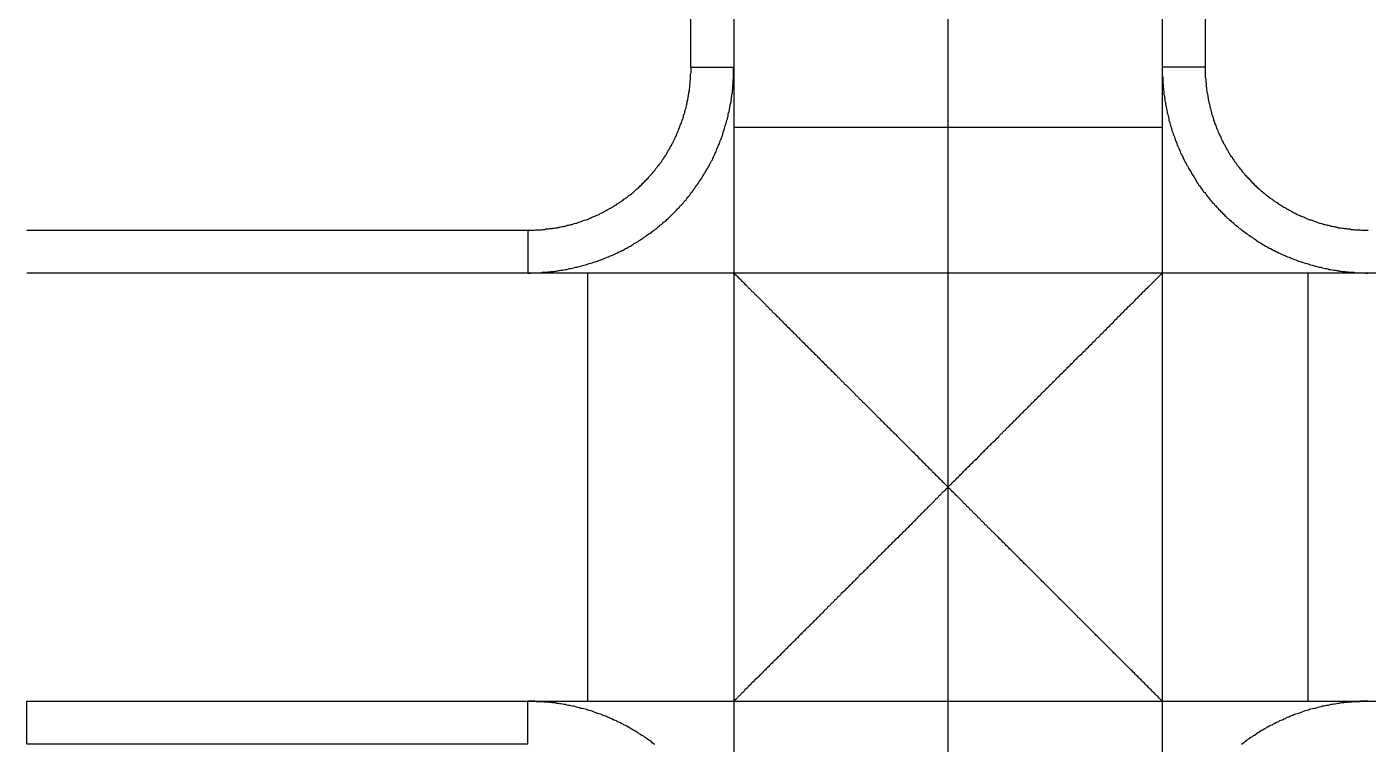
# Model space of a CAD drawing. Header units: millimetres. Extents: x 0 to 3800, y -67 to 2530.
# Drawn here: x 2332.317 to 2335.53, y 949.16 to 950.879 of the extents above; entities that cross this region are included whole.
import ezdxf
from ezdxf.lldxf.tags import DXFTag

# ---------------------------------------------------------------- set-up
doc = ezdxf.new("R2010")
doc.units = ezdxf.units.MM
doc.layers.add('내부선 및 부속', color=4, linetype='Continuous')
doc.layers.add('중심선', color=1, linetype='DASHED')
tags = doc.linetypes.add('DASHDOT', pattern=[70, 31, -13, 13, -13]).pattern_tags.tags
tags[10:11] = [DXFTag(74, 4), DXFTag(75, 0), DXFTag(340, '0'), DXFTag(46, 0.0), DXFTag(50, 0.0), DXFTag(44, 0.0), DXFTag(45, 0.0)]
tags[8:9] = [DXFTag(74, 4), DXFTag(75, 0), DXFTag(340, '0'), DXFTag(46, 0.0), DXFTag(50, 0.0), DXFTag(44, 0.0), DXFTag(45, 0.0)]
tags[6:7] = [DXFTag(74, 4), DXFTag(75, 0), DXFTag(340, '0'), DXFTag(46, 0.0), DXFTag(50, 0.0), DXFTag(44, 0.0), DXFTag(45, 0.0)]
tags[4:5] = [DXFTag(74, 4), DXFTag(75, 0), DXFTag(340, '0'), DXFTag(46, 0.0), DXFTag(50, 0.0), DXFTag(44, 0.0), DXFTag(45, 0.0)]
tags = doc.linetypes.add('DASHED', pattern=[25.72, 12.86, -12.86]).pattern_tags.tags
tags[6:7] = [DXFTag(74, 4), DXFTag(75, 0), DXFTag(340, '0'), DXFTag(46, 0.0), DXFTag(50, 0.0), DXFTag(44, 0.0), DXFTag(45, 0.0)]
tags[4:5] = [DXFTag(74, 4), DXFTag(75, 0), DXFTag(340, '0'), DXFTag(46, 0.0), DXFTag(50, 0.0), DXFTag(44, 0.0), DXFTag(45, 0.0)]

msp = doc.modelspace()

# ---------------------------------------------------------------- linework, layer by layer
at = {"layer": '내부선 및 부속', "linetype": 'Continuous'}
for p, q in [((2333.9077, 950.7826), (2333.9077, 951.9829)), ((2334.0103, 951.9829), (2334.0103, 947.5688)), ((2335.0369, 951.9829), (2335.0369, 947.5688)), ((2335.1395, 951.9829), (2335.1395, 950.7826)), ((2333.9077, 950.7826), (2334.0103, 950.7826)), ((2335.1395, 950.7826), (2335.0369, 950.7826)), ((2334.0103, 950.639), (2335.0369, 950.639)), ((2332.3165, 950.3918), (2333.5169, 950.3918)), ((2333.5169, 950.3918), (2333.5169, 950.2891)), ((2332.3165, 950.2891), (2336.7307, 950.2891)), ((2333.6605, 949.2626), (2333.6605, 950.2891)), ((2335.3867, 949.2626), (2335.3867, 950.2891)), ((2332.3165, 949.1599), (2332.3165, 949.2626)), ((2332.3165, 949.2626), (2336.7307, 949.2626)), ((2333.5169, 949.1599), (2333.5169, 949.2626)), ((2333.5169, 949.1599), (2332.3165, 949.1599))]:
    msp.add_line(p, q, dxfattribs=at)
at = {"layer": '내부선 및 부속', "linetype": 'Continuous', "flags": 128}
for points in [[(2333.5169, 950.2887), (2333.5199, 950.2887), (2333.5239, 950.2887), (2333.5269, 950.2897), (2333.5309, 950.2897), (2333.5339, 950.2897), (2333.5379, 950.2897), (2333.5409, 950.2897), (2333.5449, 950.2897), (2333.5479, 950.2897), (2333.5519, 950.2907), (2333.5549, 950.2907), (2333.5589, 950.2907), (2333.5619, 950.2907), (2333.5649, 950.2917), (2333.5689, 950.2917), (2333.5719, 950.2927), (2333.5759, 950.2927), (2333.5789, 950.2927), (2333.5829, 950.2937), (2333.5859, 950.2937), (2333.5899, 950.2947), (2333.5929, 950.2947), (2333.5959, 950.2957), (2333.5999, 950.2957), (2333.6029, 950.2967), (2333.6069, 950.2977), (2333.6099, 950.2977), (2333.6139, 950.2987), (2333.6169, 950.2997), (2333.6199, 950.2997), (2333.6239, 950.3007), (2333.6269, 950.3017), (2333.6309, 950.3027), (2333.6339, 950.3027), (2333.6369, 950.3037), (2333.6409, 950.3047), (2333.6439, 950.3057), (2333.6479, 950.3067), (2333.6509, 950.3077), (2333.6539, 950.3087), (2333.6579, 950.3097), (2333.6609, 950.3107), (2333.6639, 950.3117), (2333.6679, 950.3127), (2333.6709, 950.3137), (2333.6739, 950.3147), (2333.6779, 950.3157), (2333.6809, 950.3167), (2333.6839, 950.3177), (2333.6869, 950.3187), (2333.6909, 950.3207), (2333.6939, 950.3217), (2333.6969, 950.3227), (2333.6999, 950.3237), (2333.7039, 950.3257), (2333.7069, 950.3267), (2333.7099, 950.3277), (2333.7129, 950.3297), (2333.7169, 950.3307), (2333.7199, 950.3317), (2333.7229, 950.3337), (2333.7259, 950.3347), (2333.7289, 950.3367), (2333.7319, 950.3377), (2333.7349, 950.3397), (2333.7389, 950.3407), (2333.7419, 950.3427), (2333.7449, 950.3437), (2333.7479, 950.3457), (2333.7509, 950.3477), (2333.7539, 950.3487), (2333.7569, 950.3507), (2333.7599, 950.3527), (2333.7629, 950.3537), (2333.7659, 950.3557), (2333.7689, 950.3577), (2333.7719, 950.3597), (2333.7749, 950.3617), (2333.7779, 950.3627), (2333.7809, 950.3647), (2333.7839, 950.3667), (2333.7869, 950.3687), (2333.7899, 950.3707), (2333.7929, 950.3727), (2333.7959, 950.3747), (2333.7989, 950.3767), (2333.8009, 950.3787), (2333.8039, 950.3807), (2333.8069, 950.3827), (2333.8099, 950.3847), (2333.8129, 950.3867), (2333.8149, 950.3887), (2333.8179, 950.3907), (2333.8209, 950.3927), (2333.8239, 950.3947), (2333.8259, 950.3967), (2333.8289, 950.3997), (2333.8319, 950.4017), (2333.8339, 950.4037), (2333.8369, 950.4057), (2333.8369, 950.4057), (2333.8399, 950.4087), (2333.8419, 950.4107), (2333.8449, 950.4127), (2333.8479, 950.4147), (2333.8499, 950.4177), (2333.8529, 950.4197), (2333.8549, 950.4217), (2333.8579, 950.4247), (2333.8599, 950.4267), (2333.8629, 950.4297), (2333.8649, 950.4317), (2333.8679, 950.4347), (2333.8699, 950.4367), (2333.8729, 950.4397), (2333.8749, 950.4417), (2333.8769, 950.4447), (2333.8799, 950.4467), (2333.8819, 950.4497), (2333.8849, 950.4517), (2333.8869, 950.4547), (2333.8889, 950.4567), (2333.8909, 950.4597), (2333.8939, 950.4627), (2333.8959, 950.4647), (2333.8979, 950.4677), (2333.8999, 950.4707), (2333.9019, 950.4727), (2333.9049, 950.4757), (2333.9069, 950.4787), (2333.9089, 950.4817), (2333.9109, 950.4837), (2333.9129, 950.4867), (2333.9149, 950.4897), (2333.9169, 950.4927), (2333.9189, 950.4957), (2333.9209, 950.4987), (2333.9229, 950.5007), (2333.9249, 950.5037), (2333.9269, 950.5067), (2333.9289, 950.5097), (2333.9309, 950.5127), (2333.9329, 950.5157), (2333.9349, 950.5187), (2333.9369, 950.5217), (2333.9379, 950.5247), (2333.9399, 950.5277), (2333.9419, 950.5307), (2333.9439, 950.5337), (2333.9449, 950.5367), (2333.9469, 950.5397), (2333.9489, 950.5427), (2333.9509, 950.5457), (2333.9519, 950.5487), (2333.9539, 950.5517), (2333.9549, 950.5547), (2333.9569, 950.5577), (2333.9589, 950.5607), (2333.9599, 950.5637), (2333.9619, 950.5677), (2333.9629, 950.5707), (2333.9649, 950.5737), (2333.9659, 950.5767), (2333.9679, 950.5797), (2333.9689, 950.5827), (2333.9699, 950.5867), (2333.9719, 950.5897), (2333.9729, 950.5927), (2333.9739, 950.5957), (2333.9759, 950.5987), (2333.9769, 950.6027), (2333.9779, 950.6057), (2333.9789, 950.6087), (2333.9809, 950.6117), (2333.9819, 950.6157), (2333.9829, 950.6187), (2333.9839, 950.6217), (2333.9849, 950.6257), (2333.9859, 950.6287), (2333.9869, 950.6317), (2333.9879, 950.6357), (2333.9889, 950.6387), (2333.9899, 950.6417), (2333.9909, 950.6457), (2333.9919, 950.6487), (2333.9929, 950.6517), (2333.9939, 950.6557), (2333.9949, 950.6587), (2333.9959, 950.6617), (2333.9969, 950.6657), (2333.9969, 950.6687), (2333.9979, 950.6727), (2333.9989, 950.6757), (2333.9999, 950.6787), (2333.9999, 950.6827), (2334.0009, 950.6857), (2334.0019, 950.6897), (2334.0019, 950.6927), (2334.0029, 950.6967), (2334.0039, 950.6997), (2334.0039, 950.7027), (2334.0039, 950.7027), (2334.0049, 950.7067), (2334.0049, 950.7097), (2334.0059, 950.7137), (2334.0059, 950.7167), (2334.0069, 950.7207), (2334.0069, 950.7237), (2334.0069, 950.7277), (2334.0079, 950.7307), (2334.0079, 950.7337), (2334.0079, 950.7377), (2334.0089, 950.7407), (2334.0089, 950.7447), (2334.0089, 950.7477), (2334.0089, 950.7517), (2334.0099, 950.7547), (2334.0099, 950.7587), (2334.0099, 950.7617), (2334.0099, 950.7657), (2334.0099, 950.7687), (2334.0099, 950.7727), (2334.0099, 950.7757), (2334.0099, 950.7787), (2334.0099, 950.7827), (2334.0099, 950.7827)], [(2333.5169, 950.3917), (2333.5199, 950.3917), (2333.5219, 950.3917), (2333.5249, 950.3917), (2333.5279, 950.3917), (2333.5309, 950.3917), (2333.5329, 950.3917), (2333.5359, 950.3927), (2333.5389, 950.3927), (2333.5419, 950.3927), (2333.5439, 950.3927), (2333.5469, 950.3927), (2333.5499, 950.3927), (2333.5529, 950.3937), (2333.5549, 950.3937), (2333.5579, 950.3937), (2333.5609, 950.3947), (2333.5639, 950.3947), (2333.5659, 950.3947), (2333.5689, 950.3957), (2333.5719, 950.3957), (2333.5749, 950.3957), (2333.5769, 950.3967), (2333.5799, 950.3967), (2333.5829, 950.3977), (2333.5849, 950.3977), (2333.5879, 950.3977), (2333.5909, 950.3987), (2333.5939, 950.3987), (2333.5959, 950.3997), (2333.5989, 950.4007), (2333.6019, 950.4007), (2333.6039, 950.4017), (2333.6069, 950.4017), (2333.6099, 950.4027), (2333.6119, 950.4037), (2333.6149, 950.4037), (2333.6179, 950.4047), (2333.6199, 950.4057), (2333.6229, 950.4057), (2333.6259, 950.4067), (2333.6279, 950.4077), (2333.6309, 950.4087), (2333.6339, 950.4087), (2333.6359, 950.4097), (2333.6389, 950.4107), (2333.6419, 950.4117), (2333.6439, 950.4127), (2333.6469, 950.4137), (2333.6489, 950.4147), (2333.6519, 950.4157), (2333.6549, 950.4167), (2333.6569, 950.4167), (2333.6599, 950.4177), (2333.6619, 950.4187), (2333.6649, 950.4197), (2333.6679, 950.4217), (2333.6699, 950.4227), (2333.6729, 950.4237), (2333.6749, 950.4247), (2333.6779, 950.4257), (2333.6799, 950.4267), (2333.6829, 950.4277), (2333.6849, 950.4287), (2333.6879, 950.4297), (2333.6899, 950.4317), (2333.6929, 950.4327), (2333.6949, 950.4337), (2333.6979, 950.4347), (2333.6999, 950.4367), (2333.7029, 950.4377), (2333.7049, 950.4387), (2333.7069, 950.4407), (2333.7099, 950.4417), (2333.7119, 950.4427), (2333.7149, 950.4447), (2333.7169, 950.4457), (2333.7189, 950.4467), (2333.7219, 950.4487), (2333.7239, 950.4497), (2333.7259, 950.4517), (2333.7289, 950.4527), (2333.7309, 950.4547), (2333.7329, 950.4557), (2333.7359, 950.4577), (2333.7379, 950.4587), (2333.7399, 950.4607), (2333.7419, 950.4617), (2333.7449, 950.4637), (2333.7469, 950.4657), (2333.7489, 950.4667), (2333.7509, 950.4687), (2333.7539, 950.4697), (2333.7559, 950.4717), (2333.7579, 950.4737), (2333.7599, 950.4757), (2333.7619, 950.4767), (2333.7649, 950.4787), (2333.7669, 950.4807), (2333.7689, 950.4817), (2333.7709, 950.4837), (2333.7709, 950.4837), (2333.7729, 950.4857), (2333.7749, 950.4877), (2333.7769, 950.4897), (2333.7789, 950.4907), (2333.7809, 950.4927), (2333.7829, 950.4947), (2333.7849, 950.4967), (2333.7869, 950.4987), (2333.7889, 950.5007), (2333.7909, 950.5027), (2333.7929, 950.5047), (2333.7949, 950.5067), (2333.7969, 950.5087), (2333.7989, 950.5107), (2333.8009, 950.5127), (2333.8029, 950.5147), (2333.8049, 950.5167), (2333.8069, 950.5187), (2333.8079, 950.5207), (2333.8099, 950.5227), (2333.8119, 950.5247), (2333.8139, 950.5267), (2333.8159, 950.5287), (2333.8169, 950.5307), (2333.8189, 950.5327), (2333.8209, 950.5347), (2333.8229, 950.5377), (2333.8239, 950.5397), (2333.8259, 950.5417), (2333.8279, 950.5437), (2333.8289, 950.5457), (2333.8309, 950.5477), (2333.8329, 950.5507), (2333.8339, 950.5527), (2333.8359, 950.5547), (2333.8379, 950.5567), (2333.8389, 950.5597), (2333.8409, 950.5617), (2333.8419, 950.5637), (2333.8439, 950.5667), (2333.8449, 950.5687), (2333.8469, 950.5707), (2333.8479, 950.5727), (2333.8499, 950.5757), (2333.8509, 950.5777), (2333.8519, 950.5807), (2333.8539, 950.5827), (2333.8549, 950.5847), (2333.8569, 950.5877), (2333.8579, 950.5897), (2333.8589, 950.5927), (2333.8609, 950.5947), (2333.8619, 950.5967), (2333.8629, 950.5997), (2333.8649, 950.6017), (2333.8659, 950.6047), (2333.8669, 950.6067), (2333.8679, 950.6097), (2333.8689, 950.6117), (2333.8709, 950.6147), (2333.8719, 950.6167), (2333.8729, 950.6197), (2333.8739, 950.6217), (2333.8749, 950.6247), (2333.8759, 950.6267), (2333.8769, 950.6297), (2333.8779, 950.6317), (2333.8789, 950.6347), (2333.8799, 950.6367), (2333.8809, 950.6397), (2333.8819, 950.6427), (2333.8829, 950.6447), (2333.8839, 950.6477), (2333.8849, 950.6497), (2333.8859, 950.6527), (2333.8869, 950.6557), (2333.8879, 950.6577), (2333.8889, 950.6607), (2333.8899, 950.6637), (2333.8899, 950.6657), (2333.8909, 950.6687), (2333.8919, 950.6707), (2333.8929, 950.6737), (2333.8929, 950.6767), (2333.8939, 950.6787), (2333.8949, 950.6817), (2333.8959, 950.6847), (2333.8959, 950.6867), (2333.8969, 950.6897), (2333.8979, 950.6927), (2333.8979, 950.6957), (2333.8989, 950.6977), (2333.8989, 950.7007), (2333.8999, 950.7037), (2333.8999, 950.7057), (2333.9009, 950.7087), (2333.9009, 950.7117), (2333.9019, 950.7137), (2333.9019, 950.7167), (2333.9029, 950.7197), (2333.9029, 950.7197), (2333.9029, 950.7227), (2333.9039, 950.7247), (2333.9039, 950.7277), (2333.9039, 950.7307), (2333.9049, 950.7337), (2333.9049, 950.7357), (2333.9049, 950.7387), (2333.9059, 950.7417), (2333.9059, 950.7447), (2333.9059, 950.7467), (2333.9059, 950.7497), (2333.9069, 950.7527), (2333.9069, 950.7547), (2333.9069, 950.7577), (2333.9069, 950.7607), (2333.9069, 950.7637), (2333.9069, 950.7657), (2333.9079, 950.7687), (2333.9079, 950.7717), (2333.9079, 950.7747), (2333.9079, 950.7767), (2333.9079, 950.7797), (2333.9079, 950.7827), (2333.9079, 950.7827)], [(2335.0369, 950.7827), (2335.0369, 950.7787), (2335.0369, 950.7757), (2335.0369, 950.7727), (2335.0369, 950.7687), (2335.0369, 950.7657), (2335.0369, 950.7617), (2335.0379, 950.7587), (2335.0379, 950.7547), (2335.0379, 950.7517), (2335.0379, 950.7477), (2335.0379, 950.7447), (2335.0389, 950.7407), (2335.0389, 950.7377), (2335.0389, 950.7337), (2335.0399, 950.7307), (2335.0399, 950.7277), (2335.0409, 950.7237), (2335.0409, 950.7207), (2335.0409, 950.7167), (2335.0419, 950.7137), (2335.0419, 950.7097), (2335.0429, 950.7067), (2335.0429, 950.7027), (2335.0439, 950.6997), (2335.0449, 950.6967), (2335.0449, 950.6927), (2335.0459, 950.6897), (2335.0459, 950.6857), (2335.0469, 950.6827), (2335.0479, 950.6787), (2335.0489, 950.6757), (2335.0489, 950.6727), (2335.0499, 950.6687), (2335.0509, 950.6657), (2335.0519, 950.6617), (2335.0529, 950.6587), (2335.0529, 950.6557), (2335.0539, 950.6517), (2335.0549, 950.6487), (2335.0559, 950.6457), (2335.0569, 950.6417), (2335.0579, 950.6387), (2335.0589, 950.6357), (2335.0599, 950.6317), (2335.0609, 950.6287), (2335.0619, 950.6257), (2335.0629, 950.6217), (2335.0649, 950.6187), (2335.0659, 950.6157), (2335.0669, 950.6117), (2335.0679, 950.6087), (2335.0689, 950.6057), (2335.0709, 950.6027), (2335.0719, 950.5987), (2335.0729, 950.5957), (2335.0739, 950.5927), (2335.0759, 950.5897), (2335.0769, 950.5867), (2335.0789, 950.5827), (2335.0799, 950.5797), (2335.0809, 950.5767), (2335.0829, 950.5737), (2335.0839, 950.5707), (2335.0859, 950.5677), (2335.0869, 950.5637), (2335.0889, 950.5607), (2335.0899, 950.5577), (2335.0919, 950.5547), (2335.0939, 950.5517), (2335.0949, 950.5487), (2335.0969, 950.5457), (2335.0989, 950.5427), (2335.0999, 950.5397), (2335.1019, 950.5367), (2335.1039, 950.5337), (2335.1059, 950.5307), (2335.1069, 950.5277), (2335.1089, 950.5247), (2335.1109, 950.5217), (2335.1129, 950.5187), (2335.1149, 950.5157), (2335.1169, 950.5127), (2335.1179, 950.5097), (2335.1199, 950.5067), (2335.1219, 950.5037), (2335.1239, 950.5007), (2335.1259, 950.4987), (2335.1279, 950.4957), (2335.1299, 950.4927), (2335.1319, 950.4897), (2335.1339, 950.4867), (2335.1359, 950.4837), (2335.1389, 950.4817), (2335.1409, 950.4787), (2335.1429, 950.4757), (2335.1449, 950.4727), (2335.1469, 950.4707), (2335.1489, 950.4677), (2335.1519, 950.4647), (2335.1539, 950.4627), (2335.1539, 950.4627), (2335.1559, 950.4597), (2335.1579, 950.4567), (2335.1609, 950.4547), (2335.1629, 950.4517), (2335.1649, 950.4497), (2335.1679, 950.4467), (2335.1699, 950.4447), (2335.1719, 950.4417), (2335.1749, 950.4397), (2335.1769, 950.4367), (2335.1799, 950.4347), (2335.1819, 950.4317), (2335.1849, 950.4297), (2335.1869, 950.4267), (2335.1899, 950.4247), (2335.1919, 950.4217), (2335.1949, 950.4197), (2335.1969, 950.4177), (2335.1999, 950.4147), (2335.2019, 950.4127), (2335.2049, 950.4107), (2335.2079, 950.4087), (2335.2099, 950.4057), (2335.2129, 950.4037), (2335.2159, 950.4017), (2335.2179, 950.3997), (2335.2209, 950.3967), (2335.2239, 950.3947), (2335.2269, 950.3927), (2335.2289, 950.3907), (2335.2319, 950.3887), (2335.2349, 950.3867), (2335.2379, 950.3847), (2335.2399, 950.3827), (2335.2429, 950.3807), (2335.2459, 950.3787), (2335.2489, 950.3767), (2335.2519, 950.3747), (2335.2549, 950.3727), (2335.2579, 950.3707), (2335.2609, 950.3687), (2335.2629, 950.3667), (2335.2659, 950.3647), (2335.2689, 950.3627), (2335.2719, 950.3617), (2335.2749, 950.3597), (2335.2779, 950.3577), (2335.2809, 950.3557), (2335.2839, 950.3537), (2335.2869, 950.3527), (2335.2899, 950.3507), (2335.2929, 950.3487), (2335.2959, 950.3477), (2335.2999, 950.3457), (2335.3029, 950.3437), (2335.3059, 950.3427), (2335.3089, 950.3407), (2335.3119, 950.3397), (2335.3149, 950.3377), (2335.3179, 950.3367), (2335.3209, 950.3347), (2335.3249, 950.3337), (2335.3279, 950.3317), (2335.3309, 950.3307), (2335.3339, 950.3297), (2335.3369, 950.3277), (2335.3409, 950.3267), (2335.3439, 950.3257), (2335.3469, 950.3237), (2335.3499, 950.3227), (2335.3539, 950.3217), (2335.3569, 950.3207), (2335.3599, 950.3187), (2335.3629, 950.3177), (2335.3669, 950.3167), (2335.3699, 950.3157), (2335.3729, 950.3147), (2335.3769, 950.3137), (2335.3799, 950.3127), (2335.3829, 950.3117), (2335.3869, 950.3107), (2335.3899, 950.3097), (2335.3929, 950.3087), (2335.3969, 950.3077), (2335.3999, 950.3067), (2335.4029, 950.3057), (2335.4069, 950.3047), (2335.4099, 950.3037), (2335.4129, 950.3027), (2335.4169, 950.3027), (2335.4199, 950.3017), (2335.4239, 950.3007), (2335.4269, 950.2997), (2335.4299, 950.2997), (2335.4339, 950.2987), (2335.4369, 950.2977), (2335.4409, 950.2977), (2335.4439, 950.2967), (2335.4479, 950.2957), (2335.4509, 950.2957), (2335.4509, 950.2957), (2335.4539, 950.2947), (2335.4579, 950.2947), (2335.4609, 950.2937), (2335.4649, 950.2937), (2335.4679, 950.2927), (2335.4719, 950.2927), (2335.4749, 950.2927), (2335.4789, 950.2917), (2335.4819, 950.2917), (2335.4859, 950.2907), (2335.4889, 950.2907), (2335.4919, 950.2907), (2335.4959, 950.2907), (2335.4989, 950.2897), (2335.5029, 950.2897), (2335.5059, 950.2897), (2335.5099, 950.2897), (2335.5129, 950.2897), (2335.5169, 950.2897), (2335.5199, 950.2897), (2335.5239, 950.2887), (2335.5269, 950.2887), (2335.5299, 950.2887), (2335.5299, 950.2887)], [(2335.1399, 950.7827), (2335.1399, 950.7797), (2335.1399, 950.7767), (2335.1399, 950.7747), (2335.1399, 950.7717), (2335.1399, 950.7687), (2335.1399, 950.7657), (2335.1399, 950.7637), (2335.1399, 950.7607), (2335.1399, 950.7577), (2335.1409, 950.7547), (2335.1409, 950.7527), (2335.1409, 950.7497), (2335.1409, 950.7467), (2335.1419, 950.7447), (2335.1419, 950.7417), (2335.1419, 950.7387), (2335.1419, 950.7357), (2335.1429, 950.7337), (2335.1429, 950.7307), (2335.1429, 950.7277), (2335.1439, 950.7247), (2335.1439, 950.7227), (2335.1449, 950.7197), (2335.1449, 950.7167), (2335.1459, 950.7137), (2335.1459, 950.7117), (2335.1469, 950.7087), (2335.1469, 950.7057), (2335.1479, 950.7037), (2335.1479, 950.7007), (2335.1489, 950.6977), (2335.1489, 950.6957), (2335.1499, 950.6927), (2335.1509, 950.6897), (2335.1509, 950.6867), (2335.1519, 950.6847), (2335.1529, 950.6817), (2335.1529, 950.6787), (2335.1539, 950.6767), (2335.1549, 950.6737), (2335.1549, 950.6707), (2335.1559, 950.6687), (2335.1569, 950.6657), (2335.1579, 950.6637), (2335.1589, 950.6607), (2335.1599, 950.6577), (2335.1599, 950.6557), (2335.1609, 950.6527), (2335.1619, 950.6497), (2335.1629, 950.6477), (2335.1639, 950.6447), (2335.1649, 950.6427), (2335.1659, 950.6397), (2335.1669, 950.6367), (2335.1679, 950.6347), (2335.1689, 950.6317), (2335.1699, 950.6297), (2335.1709, 950.6267), (2335.1719, 950.6247), (2335.1729, 950.6217), (2335.1749, 950.6197), (2335.1759, 950.6167), (2335.1769, 950.6147), (2335.1779, 950.6117), (2335.1789, 950.6097), (2335.1799, 950.6067), (2335.1819, 950.6047), (2335.1829, 950.6017), (2335.1839, 950.5997), (2335.1859, 950.5967), (2335.1869, 950.5947), (2335.1879, 950.5927), (2335.1889, 950.5897), (2335.1909, 950.5877), (2335.1919, 950.5847), (2335.1939, 950.5827), (2335.1949, 950.5807), (2335.1959, 950.5777), (2335.1979, 950.5757), (2335.1989, 950.5727), (2335.2009, 950.5707), (2335.2019, 950.5687), (2335.2039, 950.5667), (2335.2049, 950.5637), (2335.2069, 950.5617), (2335.2079, 950.5597), (2335.2099, 950.5567), (2335.2119, 950.5547), (2335.2129, 950.5527), (2335.2149, 950.5507), (2335.2159, 950.5477), (2335.2179, 950.5457), (2335.2199, 950.5437), (2335.2209, 950.5417), (2335.2229, 950.5397), (2335.2249, 950.5377), (2335.2269, 950.5347), (2335.2279, 950.5327), (2335.2299, 950.5307), (2335.2319, 950.5287), (2335.2319, 950.5287), (2335.2339, 950.5267), (2335.2349, 950.5247), (2335.2369, 950.5227), (2335.2389, 950.5207), (2335.2409, 950.5187), (2335.2429, 950.5167), (2335.2449, 950.5147), (2335.2469, 950.5127), (2335.2479, 950.5107), (2335.2499, 950.5087), (2335.2519, 950.5067), (2335.2539, 950.5047), (2335.2559, 950.5027), (2335.2579, 950.5007), (2335.2599, 950.4987), (2335.2619, 950.4967), (2335.2639, 950.4947), (2335.2659, 950.4927), (2335.2679, 950.4907), (2335.2699, 950.4897), (2335.2719, 950.4877), (2335.2739, 950.4857), (2335.2769, 950.4837), (2335.2789, 950.4817), (2335.2809, 950.4807), (2335.2829, 950.4787), (2335.2849, 950.4767), (2335.2869, 950.4757), (2335.2889, 950.4737), (2335.2919, 950.4717), (2335.2939, 950.4697), (2335.2959, 950.4687), (2335.2979, 950.4667), (2335.2999, 950.4657), (2335.3029, 950.4637), (2335.3049, 950.4617), (2335.3069, 950.4607), (2335.3099, 950.4587), (2335.3119, 950.4577), (2335.3139, 950.4557), (2335.3159, 950.4547), (2335.3189, 950.4527), (2335.3209, 950.4517), (2335.3229, 950.4497), (2335.3259, 950.4487), (2335.3279, 950.4467), (2335.3309, 950.4457), (2335.3329, 950.4447), (2335.3349, 950.4427), (2335.3379, 950.4417), (2335.3399, 950.4407), (2335.3429, 950.4387), (2335.3449, 950.4377), (2335.3469, 950.4367), (2335.3499, 950.4347), (2335.3519, 950.4337), (2335.3549, 950.4327), (2335.3569, 950.4317), (2335.3599, 950.4297), (2335.3619, 950.4287), (2335.3649, 950.4277), (2335.3669, 950.4267), (2335.3699, 950.4257), (2335.3719, 950.4247), (2335.3749, 950.4237), (2335.3769, 950.4227), (2335.3799, 950.4217), (2335.3819, 950.4197), (2335.3849, 950.4187), (2335.3879, 950.4177), (2335.3899, 950.4167), (2335.3929, 950.4167), (2335.3949, 950.4157), (2335.3979, 950.4147), (2335.4009, 950.4137), (2335.4029, 950.4127), (2335.4059, 950.4117), (2335.4079, 950.4107), (2335.4109, 950.4097), (2335.4139, 950.4087), (2335.4159, 950.4087), (2335.4189, 950.4077), (2335.4219, 950.4067), (2335.4239, 950.4057), (2335.4269, 950.4057), (2335.4299, 950.4047), (2335.4319, 950.4037), (2335.4349, 950.4037), (2335.4379, 950.4027), (2335.4399, 950.4017), (2335.4429, 950.4017), (2335.4459, 950.4007), (2335.4489, 950.4007), (2335.4509, 950.3997), (2335.4539, 950.3987), (2335.4569, 950.3987), (2335.4589, 950.3977), (2335.4619, 950.3977), (2335.4649, 950.3977), (2335.4679, 950.3967), (2335.4679, 950.3967), (2335.4699, 950.3967), (2335.4729, 950.3957), (2335.4759, 950.3957), (2335.4779, 950.3957), (2335.4809, 950.3947), (2335.4839, 950.3947), (2335.4869, 950.3947), (2335.4889, 950.3937), (2335.4919, 950.3937), (2335.4949, 950.3937), (2335.4979, 950.3927), (2335.4999, 950.3927), (2335.5029, 950.3927), (2335.5059, 950.3927), (2335.5089, 950.3927), (2335.5109, 950.3927), (2335.5139, 950.3917), (2335.5169, 950.3917), (2335.5199, 950.3917), (2335.5219, 950.3917), (2335.5249, 950.3917), (2335.5279, 950.3917), (2335.5299, 950.3917), (2335.5299, 950.3917)], [(2334.0099, 950.2887), (2334.0129, 950.2867), (2334.0159, 950.2837), (2334.0189, 950.2807), (2334.0209, 950.2787), (2334.0239, 950.2757), (2334.0269, 950.2727), (2334.0289, 950.2707), (2334.0319, 950.2677), (2334.0349, 950.2647), (2334.0369, 950.2627), (2334.0399, 950.2597), (2334.0429, 950.2567), (2334.0449, 950.2537), (2334.0479, 950.2517), (2334.0509, 950.2487), (2334.0529, 950.2457), (2334.0559, 950.2437), (2334.0589, 950.2407), (2334.0609, 950.2377), (2334.0639, 950.2357), (2334.0669, 950.2327), (2334.0699, 950.2297), (2334.0719, 950.2277), (2334.0749, 950.2247), (2334.0779, 950.2217), (2334.0799, 950.2197), (2334.0829, 950.2167), (2334.0859, 950.2137), (2334.0879, 950.2107), (2334.0909, 950.2087), (2334.0939, 950.2057), (2334.0959, 950.2027), (2334.0989, 950.2007), (2334.1019, 950.1977), (2334.1039, 950.1947), (2334.1069, 950.1927), (2334.1099, 950.1897), (2334.1129, 950.1867), (2334.1149, 950.1847), (2334.1179, 950.1817), (2334.1209, 950.1787), (2334.1229, 950.1767), (2334.1259, 950.1737), (2334.1289, 950.1707), (2334.1309, 950.1677), (2334.1339, 950.1657), (2334.1369, 950.1627), (2334.1389, 950.1597), (2334.1419, 950.1577), (2334.1449, 950.1547), (2334.1469, 950.1517), (2334.1499, 950.1497), (2334.1529, 950.1467), (2334.1559, 950.1437), (2334.1579, 950.1417), (2334.1609, 950.1387), (2334.1639, 950.1357), (2334.1659, 950.1337), (2334.1689, 950.1307), (2334.1719, 950.1277), (2334.1739, 950.1247), (2334.1769, 950.1227), (2334.1799, 950.1197), (2334.1819, 950.1167), (2334.1849, 950.1147), (2334.1879, 950.1117), (2334.1899, 950.1087), (2334.1929, 950.1067), (2334.1959, 950.1037), (2334.1989, 950.1007), (2334.2009, 950.0987), (2334.2039, 950.0957), (2334.2069, 950.0927), (2334.2089, 950.0907), (2334.2119, 950.0877), (2334.2149, 950.0847), (2334.2169, 950.0817), (2334.2199, 950.0797), (2334.2229, 950.0767), (2334.2249, 950.0737), (2334.2279, 950.0717), (2334.2309, 950.0687), (2334.2329, 950.0657), (2334.2359, 950.0637), (2334.2389, 950.0607), (2334.2419, 950.0577), (2334.2439, 950.0557), (2334.2469, 950.0527), (2334.2499, 950.0497), (2334.2519, 950.0477), (2334.2549, 950.0447), (2334.2579, 950.0417), (2334.2599, 950.0387), (2334.2629, 950.0367), (2334.2659, 950.0337), (2334.2679, 950.0307), (2334.2709, 950.0287), (2334.2739, 950.0257), (2334.2759, 950.0227), (2334.2789, 950.0207), (2334.2789, 950.0207), (2334.2819, 950.0177), (2334.2849, 950.0147), (2334.2869, 950.0127), (2334.2899, 950.0097), (2334.2929, 950.0067), (2334.2949, 950.0047), (2334.2979, 950.0017), (2334.3009, 949.9987), (2334.3029, 949.9957), (2334.3059, 949.9937), (2334.3089, 949.9907), (2334.3109, 949.9877), (2334.3139, 949.9857), (2334.3169, 949.9827), (2334.3189, 949.9797), (2334.3219, 949.9777), (2334.3249, 949.9747), (2334.3279, 949.9717), (2334.3299, 949.9697), (2334.3329, 949.9667), (2334.3359, 949.9637), (2334.3379, 949.9617), (2334.3409, 949.9587), (2334.3439, 949.9557), (2334.3459, 949.9537), (2334.3489, 949.9507), (2334.3519, 949.9477), (2334.3539, 949.9447), (2334.3569, 949.9427), (2334.3599, 949.9397), (2334.3629, 949.9367), (2334.3649, 949.9347), (2334.3679, 949.9317), (2334.3709, 949.9287), (2334.3729, 949.9267), (2334.3759, 949.9237), (2334.3789, 949.9207), (2334.3809, 949.9187), (2334.3839, 949.9157), (2334.3869, 949.9127), (2334.3889, 949.9107), (2334.3919, 949.9077), (2334.3949, 949.9047), (2334.3979, 949.9027), (2334.3999, 949.8997), (2334.4029, 949.8967), (2334.4059, 949.8937), (2334.4079, 949.8917), (2334.4109, 949.8887), (2334.4139, 949.8857), (2334.4159, 949.8837), (2334.4189, 949.8807), (2334.4219, 949.8777), (2334.4239, 949.8757), (2334.4269, 949.8727), (2334.4299, 949.8697), (2334.4319, 949.8677), (2334.4349, 949.8647), (2334.4379, 949.8617), (2334.4409, 949.8597), (2334.4429, 949.8567), (2334.4459, 949.8537), (2334.4489, 949.8517), (2334.4509, 949.8487), (2334.4539, 949.8457), (2334.4569, 949.8427), (2334.4589, 949.8407), (2334.4619, 949.8377), (2334.4649, 949.8347), (2334.4669, 949.8327), (2334.4699, 949.8297), (2334.4729, 949.8267), (2334.4749, 949.8247), (2334.4779, 949.8217), (2334.4809, 949.8187), (2334.4839, 949.8167), (2334.4859, 949.8137), (2334.4889, 949.8107), (2334.4919, 949.8077), (2334.4939, 949.8057), (2334.4969, 949.8027), (2334.4999, 949.7997), (2334.5019, 949.7977), (2334.5049, 949.7947), (2334.5079, 949.7917), (2334.5099, 949.7897), (2334.5129, 949.7867), (2334.5159, 949.7837), (2334.5179, 949.7817), (2334.5209, 949.7787), (2334.5239, 949.7757), (2334.5239, 949.7757)], [(2334.5239, 949.7757), (2334.5259, 949.7787), (2334.5289, 949.7817), (2334.5319, 949.7837), (2334.5339, 949.7867), (2334.5369, 949.7897), (2334.5399, 949.7917), (2334.5429, 949.7947), (2334.5449, 949.7977), (2334.5479, 949.7997), (2334.5509, 949.8027), (2334.5529, 949.8057), (2334.5559, 949.8077), (2334.5589, 949.8107), (2334.5609, 949.8137), (2334.5639, 949.8167), (2334.5669, 949.8187), (2334.5689, 949.8217), (2334.5719, 949.8247), (2334.5749, 949.8267), (2334.5769, 949.8297), (2334.5799, 949.8327), (2334.5829, 949.8347), (2334.5849, 949.8377), (2334.5879, 949.8407), (2334.5909, 949.8427), (2334.5939, 949.8457), (2334.5959, 949.8487), (2334.5989, 949.8507), (2334.6019, 949.8537), (2334.6039, 949.8567), (2334.6069, 949.8597), (2334.6099, 949.8617), (2334.6119, 949.8647), (2334.6149, 949.8677), (2334.6179, 949.8697), (2334.6199, 949.8727), (2334.6229, 949.8757), (2334.6259, 949.8777), (2334.6279, 949.8807), (2334.6309, 949.8837), (2334.6339, 949.8857), (2334.6369, 949.8887), (2334.6389, 949.8917), (2334.6419, 949.8937), (2334.6449, 949.8967), (2334.6469, 949.8997), (2334.6499, 949.9027), (2334.6529, 949.9047), (2334.6549, 949.9077), (2334.6579, 949.9107), (2334.6609, 949.9127), (2334.6629, 949.9157), (2334.6659, 949.9187), (2334.6689, 949.9207), (2334.6719, 949.9237), (2334.6739, 949.9267), (2334.6769, 949.9287), (2334.6799, 949.9317), (2334.6819, 949.9347), (2334.6849, 949.9367), (2334.6879, 949.9397), (2334.6899, 949.9427), (2334.6929, 949.9447), (2334.6959, 949.9477), (2334.6979, 949.9507), (2334.7009, 949.9537), (2334.7039, 949.9557), (2334.7059, 949.9587), (2334.7089, 949.9617), (2334.7119, 949.9637), (2334.7149, 949.9667), (2334.7169, 949.9697), (2334.7199, 949.9717), (2334.7229, 949.9747), (2334.7249, 949.9777), (2334.7279, 949.9797), (2334.7309, 949.9827), (2334.7329, 949.9857), (2334.7359, 949.9877), (2334.7389, 949.9907), (2334.7409, 949.9937), (2334.7439, 949.9967), (2334.7469, 949.9987), (2334.7489, 950.0017), (2334.7519, 950.0047), (2334.7549, 950.0067), (2334.7579, 950.0097), (2334.7599, 950.0127), (2334.7629, 950.0147), (2334.7659, 950.0177), (2334.7679, 950.0207), (2334.7709, 950.0227), (2334.7739, 950.0257), (2334.7759, 950.0287), (2334.7789, 950.0307), (2334.7819, 950.0337), (2334.7839, 950.0367), (2334.7869, 950.0397), (2334.7899, 950.0417), (2334.7919, 950.0447), (2334.7919, 950.0447), (2334.7949, 950.0477), (2334.7979, 950.0497), (2334.8009, 950.0527), (2334.8029, 950.0557), (2334.8059, 950.0577), (2334.8089, 950.0607), (2334.8109, 950.0637), (2334.8139, 950.0657), (2334.8169, 950.0687), (2334.8189, 950.0717), (2334.8219, 950.0737), (2334.8249, 950.0767), (2334.8269, 950.0797), (2334.8299, 950.0827), (2334.8329, 950.0847), (2334.8349, 950.0877), (2334.8379, 950.0907), (2334.8409, 950.0927), (2334.8439, 950.0957), (2334.8459, 950.0987), (2334.8489, 950.1007), (2334.8519, 950.1037), (2334.8539, 950.1067), (2334.8569, 950.1087), (2334.8599, 950.1117), (2334.8619, 950.1147), (2334.8649, 950.1167), (2334.8679, 950.1197), (2334.8699, 950.1227), (2334.8729, 950.1247), (2334.8759, 950.1277), (2334.8779, 950.1307), (2334.8809, 950.1337), (2334.8839, 950.1357), (2334.8869, 950.1387), (2334.8889, 950.1417), (2334.8919, 950.1437), (2334.8949, 950.1467), (2334.8969, 950.1497), (2334.8999, 950.1517), (2334.9029, 950.1547), (2334.9049, 950.1577), (2334.9079, 950.1597), (2334.9109, 950.1627), (2334.9129, 950.1657), (2334.9159, 950.1677), (2334.9189, 950.1707), (2334.9219, 950.1737), (2334.9239, 950.1767), (2334.9269, 950.1787), (2334.9299, 950.1817), (2334.9319, 950.1847), (2334.9349, 950.1867), (2334.9379, 950.1897), (2334.9399, 950.1927), (2334.9429, 950.1947), (2334.9459, 950.1977), (2334.9479, 950.2007), (2334.9509, 950.2027), (2334.9539, 950.2057), (2334.9559, 950.2087), (2334.9589, 950.2107), (2334.9619, 950.2137), (2334.9649, 950.2167), (2334.9669, 950.2187), (2334.9699, 950.2217), (2334.9729, 950.2247), (2334.9749, 950.2277), (2334.9779, 950.2297), (2334.9809, 950.2327), (2334.9829, 950.2357), (2334.9859, 950.2377), (2334.9889, 950.2407), (2334.9909, 950.2437), (2334.9939, 950.2457), (2334.9969, 950.2487), (2334.9989, 950.2517), (2335.0019, 950.2537), (2335.0049, 950.2567), (2335.0079, 950.2597), (2335.0099, 950.2627), (2335.0129, 950.2647), (2335.0159, 950.2677), (2335.0179, 950.2707), (2335.0209, 950.2727), (2335.0239, 950.2757), (2335.0259, 950.2787), (2335.0289, 950.2807), (2335.0319, 950.2837), (2335.0339, 950.2867), (2335.0369, 950.2887), (2335.0369, 950.2887)], [(2334.5239, 949.7757), (2334.5209, 949.7727), (2334.5179, 949.7707), (2334.5159, 949.7677), (2334.5129, 949.7647), (2334.5099, 949.7627), (2334.5079, 949.7597), (2334.5049, 949.7567), (2334.5019, 949.7547), (2334.4999, 949.7517), (2334.4969, 949.7487), (2334.4939, 949.7467), (2334.4919, 949.7437), (2334.4889, 949.7407), (2334.4859, 949.7377), (2334.4839, 949.7357), (2334.4809, 949.7327), (2334.4779, 949.7297), (2334.4749, 949.7277), (2334.4729, 949.7247), (2334.4699, 949.7217), (2334.4669, 949.7197), (2334.4649, 949.7167), (2334.4619, 949.7137), (2334.4589, 949.7117), (2334.4569, 949.7087), (2334.4539, 949.7057), (2334.4509, 949.7037), (2334.4489, 949.7007), (2334.4459, 949.6977), (2334.4429, 949.6947), (2334.4409, 949.6927), (2334.4379, 949.6897), (2334.4349, 949.6867), (2334.4319, 949.6847), (2334.4299, 949.6817), (2334.4269, 949.6787), (2334.4239, 949.6767), (2334.4219, 949.6737), (2334.4189, 949.6707), (2334.4159, 949.6687), (2334.4139, 949.6657), (2334.4109, 949.6627), (2334.4079, 949.6607), (2334.4059, 949.6577), (2334.4029, 949.6547), (2334.3999, 949.6517), (2334.3969, 949.6497), (2334.3949, 949.6467), (2334.3919, 949.6437), (2334.3889, 949.6417), (2334.3869, 949.6387), (2334.3839, 949.6357), (2334.3809, 949.6337), (2334.3789, 949.6307), (2334.3759, 949.6277), (2334.3729, 949.6257), (2334.3709, 949.6227), (2334.3679, 949.6197), (2334.3649, 949.6177), (2334.3629, 949.6147), (2334.3599, 949.6117), (2334.3569, 949.6097), (2334.3539, 949.6067), (2334.3519, 949.6037), (2334.3489, 949.6007), (2334.3459, 949.5987), (2334.3439, 949.5957), (2334.3409, 949.5927), (2334.3379, 949.5907), (2334.3359, 949.5877), (2334.3329, 949.5847), (2334.3299, 949.5827), (2334.3279, 949.5797), (2334.3249, 949.5767), (2334.3219, 949.5747), (2334.3199, 949.5717), (2334.3169, 949.5687), (2334.3139, 949.5667), (2334.3109, 949.5637), (2334.3089, 949.5607), (2334.3059, 949.5577), (2334.3029, 949.5557), (2334.3009, 949.5527), (2334.2979, 949.5497), (2334.2949, 949.5477), (2334.2929, 949.5447), (2334.2899, 949.5417), (2334.2869, 949.5397), (2334.2849, 949.5367), (2334.2819, 949.5337), (2334.2789, 949.5317), (2334.2769, 949.5287), (2334.2739, 949.5257), (2334.2709, 949.5237), (2334.2679, 949.5207), (2334.2659, 949.5177), (2334.2629, 949.5147), (2334.2599, 949.5127), (2334.2579, 949.5097), (2334.2549, 949.5067), (2334.2549, 949.5067), (2334.2519, 949.5047), (2334.2499, 949.5017), (2334.2469, 949.4987), (2334.2439, 949.4967), (2334.2419, 949.4937), (2334.2389, 949.4907), (2334.2359, 949.4887), (2334.2339, 949.4857), (2334.2309, 949.4827), (2334.2279, 949.4807), (2334.2249, 949.4777), (2334.2229, 949.4747), (2334.2199, 949.4717), (2334.2169, 949.4697), (2334.2149, 949.4667), (2334.2119, 949.4637), (2334.2089, 949.4617), (2334.2069, 949.4587), (2334.2039, 949.4557), (2334.2009, 949.4537), (2334.1989, 949.4507), (2334.1959, 949.4477), (2334.1929, 949.4457), (2334.1909, 949.4427), (2334.1879, 949.4397), (2334.1849, 949.4377), (2334.1819, 949.4347), (2334.1799, 949.4317), (2334.1769, 949.4297), (2334.1739, 949.4267), (2334.1719, 949.4237), (2334.1689, 949.4207), (2334.1659, 949.4187), (2334.1639, 949.4157), (2334.1609, 949.4127), (2334.1579, 949.4107), (2334.1559, 949.4077), (2334.1529, 949.4047), (2334.1499, 949.4027), (2334.1469, 949.3997), (2334.1449, 949.3967), (2334.1419, 949.3947), (2334.1389, 949.3917), (2334.1369, 949.3887), (2334.1339, 949.3867), (2334.1309, 949.3837), (2334.1289, 949.3807), (2334.1259, 949.3787), (2334.1229, 949.3757), (2334.1209, 949.3727), (2334.1179, 949.3697), (2334.1149, 949.3677), (2334.1129, 949.3647), (2334.1099, 949.3617), (2334.1069, 949.3597), (2334.1039, 949.3567), (2334.1019, 949.3537), (2334.0989, 949.3517), (2334.0959, 949.3487), (2334.0939, 949.3457), (2334.0909, 949.3437), (2334.0879, 949.3407), (2334.0859, 949.3377), (2334.0829, 949.3357), (2334.0799, 949.3327), (2334.0779, 949.3297), (2334.0749, 949.3267), (2334.0719, 949.3247), (2334.0699, 949.3217), (2334.0669, 949.3187), (2334.0639, 949.3167), (2334.0609, 949.3137), (2334.0589, 949.3107), (2334.0559, 949.3087), (2334.0529, 949.3057), (2334.0509, 949.3027), (2334.0479, 949.3007), (2334.0449, 949.2977), (2334.0429, 949.2947), (2334.0399, 949.2927), (2334.0369, 949.2897), (2334.0349, 949.2867), (2334.0319, 949.2837), (2334.0289, 949.2817), (2334.0269, 949.2787), (2334.0239, 949.2757), (2334.0209, 949.2737), (2334.0189, 949.2707), (2334.0159, 949.2677), (2334.0129, 949.2657), (2334.0099, 949.2627), (2334.0099, 949.2627)], [(2335.0369, 949.2627), (2335.0339, 949.2657), (2335.0319, 949.2677), (2335.0289, 949.2707), (2335.0259, 949.2737), (2335.0239, 949.2757), (2335.0209, 949.2787), (2335.0179, 949.2817), (2335.0159, 949.2837), (2335.0129, 949.2867), (2335.0099, 949.2897), (2335.0079, 949.2917), (2335.0049, 949.2947), (2335.0019, 949.2977), (2334.9989, 949.3007), (2334.9969, 949.3027), (2334.9939, 949.3057), (2334.9909, 949.3087), (2334.9889, 949.3107), (2334.9859, 949.3137), (2334.9829, 949.3167), (2334.9809, 949.3187), (2334.9779, 949.3217), (2334.9749, 949.3247), (2334.9729, 949.3267), (2334.9699, 949.3297), (2334.9669, 949.3327), (2334.9649, 949.3357), (2334.9619, 949.3377), (2334.9589, 949.3407), (2334.9559, 949.3437), (2334.9539, 949.3457), (2334.9509, 949.3487), (2334.9479, 949.3517), (2334.9459, 949.3537), (2334.9429, 949.3567), (2334.9399, 949.3597), (2334.9379, 949.3617), (2334.9349, 949.3647), (2334.9319, 949.3677), (2334.9299, 949.3697), (2334.9269, 949.3727), (2334.9239, 949.3757), (2334.9209, 949.3777), (2334.9189, 949.3807), (2334.9159, 949.3837), (2334.9129, 949.3867), (2334.9109, 949.3887), (2334.9079, 949.3917), (2334.9049, 949.3947), (2334.9029, 949.3967), (2334.8999, 949.3997), (2334.8969, 949.4027), (2334.8949, 949.4047), (2334.8919, 949.4077), (2334.8889, 949.4107), (2334.8869, 949.4127), (2334.8839, 949.4157), (2334.8809, 949.4187), (2334.8779, 949.4207), (2334.8759, 949.4237), (2334.8729, 949.4267), (2334.8699, 949.4297), (2334.8679, 949.4317), (2334.8649, 949.4347), (2334.8619, 949.4377), (2334.8599, 949.4397), (2334.8569, 949.4427), (2334.8539, 949.4457), (2334.8519, 949.4477), (2334.8489, 949.4507), (2334.8459, 949.4537), (2334.8439, 949.4557), (2334.8409, 949.4587), (2334.8379, 949.4617), (2334.8349, 949.4637), (2334.8329, 949.4667), (2334.8299, 949.4697), (2334.8269, 949.4727), (2334.8249, 949.4747), (2334.8219, 949.4777), (2334.8189, 949.4807), (2334.8169, 949.4827), (2334.8139, 949.4857), (2334.8109, 949.4887), (2334.8089, 949.4907), (2334.8059, 949.4937), (2334.8029, 949.4967), (2334.8009, 949.4987), (2334.7979, 949.5017), (2334.7949, 949.5047), (2334.7919, 949.5067), (2334.7899, 949.5097), (2334.7869, 949.5127), (2334.7839, 949.5157), (2334.7819, 949.5177), (2334.7789, 949.5207), (2334.7759, 949.5237), (2334.7739, 949.5257), (2334.7709, 949.5287), (2334.7679, 949.5317), (2334.7679, 949.5317), (2334.7659, 949.5337), (2334.7629, 949.5367), (2334.7599, 949.5397), (2334.7579, 949.5417), (2334.7549, 949.5447), (2334.7519, 949.5477), (2334.7489, 949.5497), (2334.7469, 949.5527), (2334.7439, 949.5557), (2334.7409, 949.5587), (2334.7389, 949.5607), (2334.7359, 949.5637), (2334.7329, 949.5667), (2334.7309, 949.5687), (2334.7279, 949.5717), (2334.7249, 949.5747), (2334.7229, 949.5767), (2334.7199, 949.5797), (2334.7169, 949.5827), (2334.7149, 949.5847), (2334.7119, 949.5877), (2334.7089, 949.5907), (2334.7059, 949.5927), (2334.7039, 949.5957), (2334.7009, 949.5987), (2334.6979, 949.6007), (2334.6959, 949.6037), (2334.6929, 949.6067), (2334.6899, 949.6097), (2334.6879, 949.6117), (2334.6849, 949.6147), (2334.6819, 949.6177), (2334.6799, 949.6197), (2334.6769, 949.6227), (2334.6739, 949.6257), (2334.6709, 949.6277), (2334.6689, 949.6307), (2334.6659, 949.6337), (2334.6629, 949.6357), (2334.6609, 949.6387), (2334.6579, 949.6417), (2334.6549, 949.6437), (2334.6529, 949.6467), (2334.6499, 949.6497), (2334.6469, 949.6517), (2334.6449, 949.6547), (2334.6419, 949.6577), (2334.6389, 949.6607), (2334.6369, 949.6627), (2334.6339, 949.6657), (2334.6309, 949.6687), (2334.6279, 949.6707), (2334.6259, 949.6737), (2334.6229, 949.6767), (2334.6199, 949.6787), (2334.6179, 949.6817), (2334.6149, 949.6847), (2334.6119, 949.6867), (2334.6099, 949.6897), (2334.6069, 949.6927), (2334.6039, 949.6947), (2334.6019, 949.6977), (2334.5989, 949.7007), (2334.5959, 949.7027), (2334.5939, 949.7057), (2334.5909, 949.7087), (2334.5879, 949.7117), (2334.5849, 949.7137), (2334.5829, 949.7167), (2334.5799, 949.7197), (2334.5769, 949.7217), (2334.5749, 949.7247), (2334.5719, 949.7277), (2334.5689, 949.7297), (2334.5669, 949.7327), (2334.5639, 949.7357), (2334.5609, 949.7377), (2334.5589, 949.7407), (2334.5559, 949.7437), (2334.5529, 949.7467), (2334.5509, 949.7487), (2334.5479, 949.7517), (2334.5449, 949.7547), (2334.5419, 949.7567), (2334.5399, 949.7597), (2334.5369, 949.7627), (2334.5339, 949.7647), (2334.5319, 949.7677), (2334.5289, 949.7707), (2334.5259, 949.7727), (2334.5239, 949.7757), (2334.5239, 949.7757)], [(2333.8209, 949.1587), (2333.8179, 949.1607), (2333.8149, 949.1627), (2333.8129, 949.1657), (2333.8099, 949.1677), (2333.8069, 949.1697), (2333.8039, 949.1717), (2333.8009, 949.1737), (2333.7989, 949.1757), (2333.7959, 949.1777), (2333.7929, 949.1797), (2333.7899, 949.1807), (2333.7869, 949.1827), (2333.7839, 949.1847), (2333.7809, 949.1867), (2333.7779, 949.1887), (2333.7749, 949.1907), (2333.7719, 949.1927), (2333.7689, 949.1937), (2333.7659, 949.1957), (2333.7629, 949.1977), (2333.7599, 949.1997), (2333.7569, 949.2007), (2333.7539, 949.2027), (2333.7509, 949.2047), (2333.7479, 949.2057), (2333.7449, 949.2077), (2333.7419, 949.2087), (2333.7389, 949.2107), (2333.7349, 949.2127), (2333.7319, 949.2137), (2333.7289, 949.2157), (2333.7259, 949.2167), (2333.7229, 949.2177), (2333.7199, 949.2197), (2333.7169, 949.2207), (2333.7129, 949.2227), (2333.7099, 949.2237), (2333.7069, 949.2247), (2333.7039, 949.2267), (2333.6999, 949.2277), (2333.6969, 949.2287), (2333.6939, 949.2307), (2333.6909, 949.2317), (2333.6869, 949.2327), (2333.6839, 949.2337), (2333.6809, 949.2347), (2333.6779, 949.2357), (2333.6739, 949.2377), (2333.6709, 949.2387), (2333.6679, 949.2397), (2333.6639, 949.2407), (2333.6609, 949.2417), (2333.6579, 949.2427), (2333.6539, 949.2437), (2333.6509, 949.2447), (2333.6479, 949.2457), (2333.6439, 949.2457), (2333.6409, 949.2467), (2333.6369, 949.2477), (2333.6339, 949.2487), (2333.6309, 949.2497), (2333.6269, 949.2507), (2333.6239, 949.2507), (2333.6199, 949.2517), (2333.6169, 949.2527), (2333.6139, 949.2527), (2333.6099, 949.2537), (2333.6069, 949.2547), (2333.6029, 949.2547), (2333.5999, 949.2557), (2333.5959, 949.2567), (2333.5959, 949.2567), (2333.5929, 949.2567), (2333.5899, 949.2577), (2333.5859, 949.2577), (2333.5829, 949.2587), (2333.5789, 949.2587), (2333.5759, 949.2587), (2333.5719, 949.2597), (2333.5689, 949.2597), (2333.5649, 949.2607), (2333.5619, 949.2607), (2333.5589, 949.2607), (2333.5549, 949.2607), (2333.5519, 949.2617), (2333.5479, 949.2617), (2333.5449, 949.2617), (2333.5409, 949.2617), (2333.5379, 949.2617), (2333.5339, 949.2627), (2333.5309, 949.2627), (2333.5269, 949.2627), (2333.5239, 949.2627), (2333.5199, 949.2627), (2333.5169, 949.2627), (2333.5169, 949.2627)], [(2335.5299, 949.2627), (2335.5269, 949.2627), (2335.5239, 949.2627), (2335.5199, 949.2627), (2335.5169, 949.2627), (2335.5129, 949.2627), (2335.5099, 949.2617), (2335.5059, 949.2617), (2335.5029, 949.2617), (2335.4989, 949.2617), (2335.4959, 949.2617), (2335.4919, 949.2607), (2335.4889, 949.2607), (2335.4859, 949.2607), (2335.4819, 949.2607), (2335.4789, 949.2597), (2335.4749, 949.2597), (2335.4719, 949.2587), (2335.4679, 949.2587), (2335.4649, 949.2587), (2335.4609, 949.2577), (2335.4579, 949.2577), (2335.4539, 949.2567), (2335.4509, 949.2557), (2335.4479, 949.2557), (2335.4439, 949.2547), (2335.4409, 949.2547), (2335.4369, 949.2537), (2335.4339, 949.2527), (2335.4299, 949.2527), (2335.4269, 949.2517), (2335.4239, 949.2507), (2335.4199, 949.2507), (2335.4169, 949.2497), (2335.4129, 949.2487), (2335.4099, 949.2477), (2335.4069, 949.2467), (2335.4029, 949.2457), (2335.3999, 949.2457), (2335.3969, 949.2447), (2335.3929, 949.2437), (2335.3899, 949.2427), (2335.3869, 949.2417), (2335.3829, 949.2407), (2335.3799, 949.2397), (2335.3769, 949.2387), (2335.3729, 949.2377), (2335.3699, 949.2357), (2335.3669, 949.2347), (2335.3629, 949.2337), (2335.3599, 949.2327), (2335.3569, 949.2317), (2335.3539, 949.2307), (2335.3499, 949.2287), (2335.3469, 949.2277), (2335.3439, 949.2267), (2335.3409, 949.2247), (2335.3369, 949.2237), (2335.3339, 949.2227), (2335.3309, 949.2207), (2335.3279, 949.2197), (2335.3249, 949.2177), (2335.3209, 949.2167), (2335.3179, 949.2157), (2335.3149, 949.2137), (2335.3119, 949.2127), (2335.3089, 949.2107), (2335.3059, 949.2087), (2335.3029, 949.2077), (2335.2999, 949.2057), (2335.2959, 949.2047), (2335.2929, 949.2027), (2335.2899, 949.2007), (2335.2869, 949.1997), (2335.2839, 949.1977), (2335.2809, 949.1957), (2335.2779, 949.1937), (2335.2749, 949.1927), (2335.2719, 949.1907), (2335.2689, 949.1887), (2335.2659, 949.1867), (2335.2629, 949.1847), (2335.2609, 949.1827), (2335.2579, 949.1807), (2335.2549, 949.1797), (2335.2519, 949.1777), (2335.2489, 949.1757), (2335.2459, 949.1737), (2335.2429, 949.1717), (2335.2399, 949.1697), (2335.2379, 949.1677), (2335.2349, 949.1657), (2335.2319, 949.1627), (2335.2289, 949.1607), (2335.2269, 949.1587)]]:
    msp.add_lwpolyline(points, dxfattribs=at)
at = {"layer": '내부선 및 부속', "linetype": 'Continuous'}
for radius in [4.3115, 4.1575]:
    msp.add_circle((2334.5236, 949.7759), radius, dxfattribs=at)
at = {"layer": '중심선', "linetype": 'DASHDOT'}
msp.add_line((2334.5236, 597.8024), (2334.5236, 1053.6874), dxfattribs=at)

doc.saveas('drawing.dxf')
